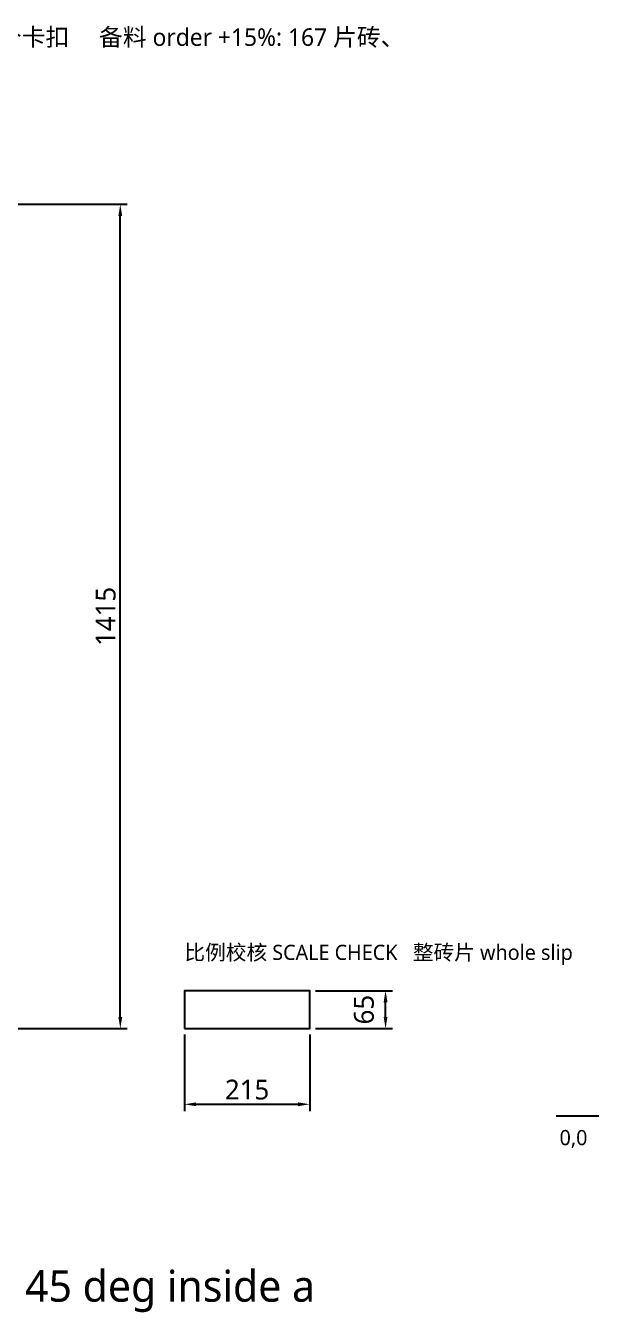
# Model space of a CAD drawing. Header units: millimetres. Extents: x -190 to 7814, y -8996 to 208.
# Drawn here: x 4165 to 5135, y -6671 to -4462 of the extents above; entities that cross this region are included whole.
import ezdxf
from ezdxf.enums import TextEntityAlignment as Align

# ---------------------------------------------------------------- set-up
doc = ezdxf.new("R2010")
doc.units = ezdxf.units.MM
for name, color, linetype in [('DIM', 8, 'Continuous'), ('ORIGIN', 1, 'Continuous'), ('TITLE', 7, 'Continuous')]:
    doc.layers.add(name, color=color, linetype=linetype)
doc.styles.add('CN', font='msyh.ttc')
doc.dimstyles.new('MM', dxfattribs={"dimtxt": 34, "dimasz": 20, "dimexe": 12, "dimexo": 10, "dimgap": 8, "dimtad": 1, "dimdec": 1, "dimdsep": 46, "dimtxsty": 'CN', "dimcen": 2.5, "dimazin": 3, "dimtfac": 1, "dimtmove": 0, "dimatfit": 3})

msp = doc.modelspace()

# ---------------------------------------------------------------- linework, layer by layer
at = {"layer": 'DIM'}
msp.add_lwpolyline([(4437.5, -6183.5), (4652.5, -6183.5), (4652.5, -6118.5), (4437.5, -6118.5)], close=True, dxfattribs=at)
at = {"layer": 'ORIGIN'}
msp.add_line((5075, -6333.5), (5235, -6333.5), dxfattribs=at)

# ---------------------------------------------------------------- texts
at = {"layer": 'DIM', "style": 'CN'}
msp.add_text('比例校核 SCALE CHECK   整砖片 whole slip', height=26, dxfattribs=at).set_placement((4437.5, -6073.5), align=Align.BOTTOM_LEFT)
at = {"layer": 'ORIGIN', "style": 'CN'}
msp.add_text('0,0', height=26, dxfattribs=at).set_placement((5081, -6391.5), align=Align.BOTTOM_LEFT)
at = {"layer": 'TITLE', "style": 'CN'}
for s, height, p in [('板面 board 1565 x 1415     灰缝 joint 10     砖片 slip 215 x 65 x 20     共 145 片砖、145 个卡扣     备料 order +15%: 167 片砖、', 30, (2572.5, -4505.46)), ('8   45 度编织纹，外圈双层边框   Basketweave at 45 deg inside a', 54, (2572.5, -6668.6))]:
    msp.add_text(s, height=height, dxfattribs=at).set_placement(p, align=Align.BOTTOM_LEFT)

# ---------------------------------------------------------------- dimensions: what is measured, and where the dimension line sits
at = {"layer": 'DIM'}
for base, p1, p2 in [((4327.5, -6183.5), (4137.5, -6183.5), (4137.5, -4768.5)), ((4782.5, -6183.5), (4652.5, -6183.5), (4652.5, -6118.5))]:
    msp.add_linear_dim(base=base, p1=p1, p2=p2, angle=90, dimstyle='MM', dxfattribs=at).render()
msp.add_linear_dim(base=(4437.5, -6313.5), p1=(4437.5, -6183.5), p2=(4652.5, -6183.5), dimstyle='MM', dxfattribs=at).render()

doc.saveas('drawing.dxf')
